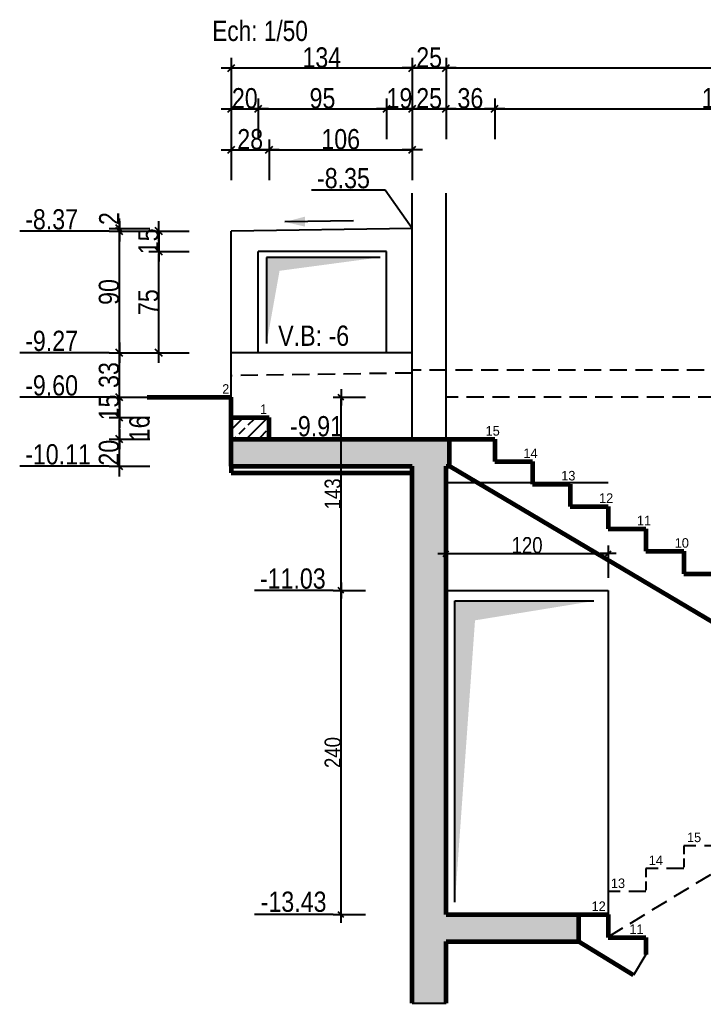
# Model space of a CAD drawing. Header units: millimetres. Extents: x 0 to 22237, y -21919 to -17719.
# Drawn here: x 12061 to 12567, y -20234 to -19506 of the extents above; entities that cross this region are included whole.
import ezdxf
from ezdxf.enums import TextEntityAlignment as Align

# ---------------------------------------------------------------- set-up
doc = ezdxf.new("R2010")
doc.units = ezdxf.units.MM
doc.linetypes.add('CACHEX2', pattern=[19.05, 12.7, -6.35])
for name, color, linetype in [('01_cote_gen', 4, 'Continuous'), ('01_linteaux', 2, 'Continuous'), ('01_murs_sup', 2, 'CACHEX2'), ('01_poch_BN', 9, 'Continuous'), ('01_poch_murs', 253, 'Continuous'), ('01_texte', 230, 'Continuous'), ('AA_COTES', 2, 'Continuous')]:
    doc.layers.add(name, color=color, linetype=linetype)
doc.layers.add('01_murs_coup', color=5, linetype='Continuous', lineweight=60)
doc.styles.add('ARIAL NA', font='ARIALN.TTF')
doc.styles.add('Eurostile', font='')
doc.styles.add('MATTE_TXT', font='arial.ttf')
doc.styles.add('STYLE2', font='ARIALN.TTF')
doc.styles.get('Eurostile').set_extended_font_data('Eurostile')
doc.dimstyles.new('JB50', dxfattribs={"dimscale": 0.1, "dimtxt": 150, "dimasz": 15, "dimexe": 0.1, "dimexo": 0.1, "dimgap": 0.09, "dimtad": 1, "dimdec": 1, "dimdsep": 46, "dimtxsty": 'STYLE2', "dimblk1": 'BOND_G', "dimblk2": 'BOND_D', "dimsah": 1, "dimcen": 1.5, "dimdle": 0.01, "dimse1": 1, "dimse2": 1, "dimclrd": 4, "dimclre": 2, "dimclrt": 6, "dimazin": 2, "dimtfac": 2.333333, "dimtdec": 1, "dimtix": 1, "dimtmove": 2, "dimatfit": 3, "dimldrblk": 'BOND_G', "dimfxl": 1, "dimtolj": 1, "dimtzin": 0, "dimarcsym": 0})
doc.dimstyles.new('JB50res', dxfattribs={"dimscale": 0.1, "dimtxt": 120, "dimasz": 12, "dimexe": 0.1, "dimexo": 0.1, "dimgap": 0.09, "dimtad": 1, "dimdec": 1, "dimdsep": 46, "dimtxsty": 'STYLE2', "dimblk1": 'BOND_G', "dimblk2": 'BOND_D', "dimsah": 1, "dimcen": 1.5, "dimdle": 0.01, "dimse1": 1, "dimse2": 1, "dimclrd": 4, "dimclre": 2, "dimclrt": 6, "dimazin": 2, "dimtfac": 2.333333, "dimtdec": 1, "dimtix": 1, "dimtmove": 2, "dimatfit": 3, "dimldrblk": 'BOND_G', "dimfxl": 1, "dimtolj": 1, "dimtzin": 0, "dimarcsym": 0})

# ---------------------------------------------------------------- blocks, each defined once
blk = doc.blocks.new('BOND_G')
at = {"layer": 'AA_COTES', "color": 0}
for p, q in [((0, -5), (0, 15)), ((5, 0), (-5, 0)), ((1.77, 1.77), (-1.77, -1.77))]:
    blk.add_line(p, q, dxfattribs=at)
blk = doc.blocks.new('BOND_D')
at = {"layer": 'AA_COTES', "color": 0}
for p, q in [((0, 5), (0, -15)), ((5, 0), (-5, 0)), ((-1.77, -1.77), (1.77, 1.77))]:
    blk.add_line(p, q, dxfattribs=at)
blk = doc.blocks.new('*D3081')
at = {"layer": '01_cote_gen', "color": 4, "lineweight": -2, "transparency": 16777216}
blk.add_line((12413.69, -19571.85), (12802.69, -19571.85), dxfattribs=at)
at = {"layer": 'Defpoints', "color": 0, "transparency": 16777216}
for p in [(12804.19, -19571.85), (12412.19, -19594.35), (12804.19, -19905.13)]:
    blk.add_point(p, dxfattribs=at)
at = {"layer": '01_cote_gen', "color": 4, "lineweight": -2, "transparency": 16777216, "xscale": 1.5, "yscale": 1.5, "zscale": 1.5, "rotation": 180}
blk.add_blockref('BOND_G', (12412.19, -19571.85), dxfattribs=at)
at = {"layer": '01_cote_gen', "color": 4, "lineweight": -2, "transparency": 16777216, "xscale": 1.5, "yscale": 1.5, "zscale": 1.5}
blk.add_blockref('BOND_D', (12804.19, -19571.85), dxfattribs=at)
at = {"layer": '01_cote_gen', "color": 6, "transparency": 16777216, "insert": (12608.19, -19564.18), "char_height": 15, "attachment_point": 5, "style": 'STYLE2'}
blk.add_mtext('\\A1;14x28=392', dxfattribs=at)
blk = doc.blocks.new('*D3083')
at = {"layer": '01_cote_gen', "color": 4, "lineweight": -2, "transparency": 16777216}
blk.add_line((12377.69, -19571.85), (12410.69, -19571.85), dxfattribs=at)
at = {"layer": 'Defpoints', "color": 0, "transparency": 16777216}
for p in [(12412.19, -19571.85), (12376.19, -19594.35), (12412.19, -19594.35)]:
    blk.add_point(p, dxfattribs=at)
at = {"layer": '01_cote_gen', "color": 4, "lineweight": -2, "transparency": 16777216, "xscale": 1.5, "yscale": 1.5, "zscale": 1.5, "rotation": 180}
blk.add_blockref('BOND_G', (12376.19, -19571.85), dxfattribs=at)
at = {"layer": '01_cote_gen', "color": 4, "lineweight": -2, "transparency": 16777216, "xscale": 1.5, "yscale": 1.5, "zscale": 1.5}
blk.add_blockref('BOND_D', (12412.19, -19571.85), dxfattribs=at)
at = {"layer": '01_cote_gen', "color": 6, "transparency": 16777216, "insert": (12394.19, -19564.18), "char_height": 15, "attachment_point": 5, "style": 'STYLE2'}
blk.add_mtext('\\A1;36', dxfattribs=at)
blk = doc.blocks.new('*D3084')
at = {"layer": '01_cote_gen', "color": 4, "lineweight": -2, "transparency": 16777216}
blk.add_line((12850.46, -19818.05), (12850.46, -20064.05), dxfattribs=at)
at = {"layer": 'Defpoints', "color": 0, "transparency": 16777216}
for p in [(12413.67, -19816.55), (12839.44, -20065.55), (12850.46, -20065.55)]:
    blk.add_point(p, dxfattribs=at)
at = {"layer": '01_cote_gen', "color": 4, "lineweight": -2, "transparency": 16777216, "xscale": 1.5, "yscale": 1.5, "zscale": 1.5}
for name, p, rotation in [('BOND_G', (12850.46, -19816.55), 90), ('BOND_D', (12850.46, -20065.55), 270)]:
    blk.add_blockref(name, p, dxfattribs=dict(at, rotation=rotation))
at = {"layer": '01_cote_gen', "color": 6, "transparency": 16777216, "insert": (12842.8, -19941.05), "char_height": 15, "attachment_point": 5, "rotation": 90, "style": 'STYLE2'}
blk.add_mtext('\\A1;15x16.6=249', dxfattribs=at)
blk = doc.blocks.new('*D3085')
at = {"layer": '01_cote_gen', "color": 4, "lineweight": -2, "transparency": 16777216}
blk.add_line((12246.71, -19602.18), (12349.69, -19602.18), dxfattribs=at)
at = {"layer": 'Defpoints', "color": 0, "transparency": 16777216}
for p in [(12351.19, -19602.18), (12245.21, -19624.68), (12351.19, -19624.68)]:
    blk.add_point(p, dxfattribs=at)
at = {"layer": '01_cote_gen', "color": 4, "lineweight": -2, "transparency": 16777216, "xscale": 1.5, "yscale": 1.5, "zscale": 1.5, "rotation": 180}
blk.add_blockref('BOND_G', (12245.21, -19602.18), dxfattribs=at)
at = {"layer": '01_cote_gen', "color": 4, "lineweight": -2, "transparency": 16777216, "xscale": 1.5, "yscale": 1.5, "zscale": 1.5}
blk.add_blockref('BOND_D', (12351.19, -19602.18), dxfattribs=at)
at = {"layer": '01_cote_gen', "color": 6, "transparency": 16777216, "insert": (12298.2, -19594.51), "char_height": 15, "attachment_point": 5, "style": 'STYLE2'}
blk.add_mtext('\\A1;106', dxfattribs=at)
blk = doc.blocks.new('*D3086')
at = {"layer": '01_cote_gen', "color": 4, "lineweight": -2, "transparency": 16777216}
blk.add_line((12352.69, -19541.65), (12374.69, -19541.65), dxfattribs=at)
at = {"layer": 'Defpoints', "color": 0, "transparency": 16777216}
for p in [(12376.19, -19541.65), (12351.19, -19549.15), (12376.19, -19552.9)]:
    blk.add_point(p, dxfattribs=at)
at = {"layer": '01_cote_gen', "color": 4, "lineweight": -2, "transparency": 16777216, "xscale": 1.5, "yscale": 1.5, "zscale": 1.5, "rotation": 180}
blk.add_blockref('BOND_G', (12351.19, -19541.65), dxfattribs=at)
at = {"layer": '01_cote_gen', "color": 4, "lineweight": -2, "transparency": 16777216, "xscale": 1.5, "yscale": 1.5, "zscale": 1.5}
blk.add_blockref('BOND_D', (12376.19, -19541.65), dxfattribs=at)
at = {"layer": '01_cote_gen', "color": 6, "transparency": 16777216, "insert": (12363.69, -19533.99), "char_height": 15, "attachment_point": 5, "style": 'STYLE2'}
blk.add_mtext('\\A1;25', dxfattribs=at)
blk = doc.blocks.new('*D3087')
at = {"layer": '01_cote_gen', "color": 4, "lineweight": -2, "transparency": 16777216}
blk.add_line((12218.71, -19602.18), (12243.71, -19602.18), dxfattribs=at)
at = {"layer": 'Defpoints', "color": 0, "transparency": 16777216}
for p in [(12245.21, -19602.18), (12217.21, -19624.68), (12245.21, -19624.68)]:
    blk.add_point(p, dxfattribs=at)
at = {"layer": '01_cote_gen', "color": 4, "lineweight": -2, "transparency": 16777216, "xscale": 1.5, "yscale": 1.5, "zscale": 1.5, "rotation": 180}
blk.add_blockref('BOND_G', (12217.21, -19602.18), dxfattribs=at)
at = {"layer": '01_cote_gen', "color": 4, "lineweight": -2, "transparency": 16777216, "xscale": 1.5, "yscale": 1.5, "zscale": 1.5}
blk.add_blockref('BOND_D', (12245.21, -19602.18), dxfattribs=at)
at = {"layer": '01_cote_gen', "color": 6, "transparency": 16777216, "insert": (12231.21, -19594.51), "char_height": 15, "attachment_point": 5, "style": 'STYLE2'}
blk.add_mtext('\\A1;28', dxfattribs=at)
blk = doc.blocks.new('*D3088')
at = {"layer": '01_cote_gen', "color": 4, "lineweight": -2, "transparency": 16777216}
blk.add_line((12218.71, -19541.65), (12349.69, -19541.65), dxfattribs=at)
at = {"layer": 'Defpoints', "color": 0, "transparency": 16777216}
for p in [(12351.19, -19541.65), (12351.19, -19557.6), (12217.21, -19578.59)]:
    blk.add_point(p, dxfattribs=at)
at = {"layer": '01_cote_gen', "color": 4, "lineweight": -2, "transparency": 16777216, "xscale": 1.5, "yscale": 1.5, "zscale": 1.5, "rotation": 180}
blk.add_blockref('BOND_G', (12217.21, -19541.65), dxfattribs=at)
at = {"layer": '01_cote_gen', "color": 4, "lineweight": -2, "transparency": 16777216, "xscale": 1.5, "yscale": 1.5, "zscale": 1.5}
blk.add_blockref('BOND_D', (12351.19, -19541.65), dxfattribs=at)
at = {"layer": '01_cote_gen', "color": 6, "transparency": 16777216, "insert": (12284.2, -19533.99), "char_height": 15, "attachment_point": 5, "style": 'STYLE2'}
blk.add_mtext('\\A1;134', dxfattribs=at)
blk = doc.blocks.new('*D3089')
at = {"layer": '01_cote_gen', "color": 4, "lineweight": -2, "transparency": 16777216}
blk.add_line((12352.69, -19571.85), (12374.69, -19571.85), dxfattribs=at)
at = {"layer": 'Defpoints', "color": 0, "transparency": 16777216}
for p in [(12376.19, -19571.85), (12376.19, -19588.18), (12351.19, -19601.9)]:
    blk.add_point(p, dxfattribs=at)
at = {"layer": '01_cote_gen', "color": 4, "lineweight": -2, "transparency": 16777216, "xscale": 1.5, "yscale": 1.5, "zscale": 1.5, "rotation": 180}
blk.add_blockref('BOND_G', (12351.19, -19571.85), dxfattribs=at)
at = {"layer": '01_cote_gen', "color": 4, "lineweight": -2, "transparency": 16777216, "xscale": 1.5, "yscale": 1.5, "zscale": 1.5}
blk.add_blockref('BOND_D', (12376.19, -19571.85), dxfattribs=at)
at = {"layer": '01_cote_gen', "color": 6, "transparency": 16777216, "insert": (12363.69, -19564.18), "char_height": 15, "attachment_point": 5, "style": 'STYLE2'}
blk.add_mtext('\\A1;25', dxfattribs=at)
blk = doc.blocks.new('*D3091')
at = {"layer": '01_cote_gen', "color": 4, "lineweight": -2, "transparency": 16777216}
blk.add_line((12377.69, -19541.65), (12907.69, -19541.65), dxfattribs=at)
at = {"layer": 'Defpoints', "color": 0, "transparency": 16777216}
for p in [(12909.19, -19541.65), (12376.19, -19579.35), (12909.19, -19593.79)]:
    blk.add_point(p, dxfattribs=at)
at = {"layer": '01_cote_gen', "color": 4, "lineweight": -2, "transparency": 16777216, "xscale": 1.5, "yscale": 1.5, "zscale": 1.5, "rotation": 180}
blk.add_blockref('BOND_G', (12376.19, -19541.65), dxfattribs=at)
at = {"layer": '01_cote_gen', "color": 4, "lineweight": -2, "transparency": 16777216, "xscale": 1.5, "yscale": 1.5, "zscale": 1.5}
blk.add_blockref('BOND_D', (12909.19, -19541.65), dxfattribs=at)
at = {"layer": '01_cote_gen', "color": 6, "transparency": 16777216, "insert": (12642.69, -19533.99), "char_height": 15, "attachment_point": 5, "style": 'STYLE2'}
blk.add_mtext('\\A1;533', dxfattribs=at)
blk = doc.blocks.new('*D3099')
at = {"layer": '01_cote_gen', "color": 4, "lineweight": -2, "transparency": 16777216}
blk.add_line((12134.38, -19835.05), (12134.38, -19818.05), dxfattribs=at)
at = {"layer": 'Defpoints', "color": 0, "transparency": 16777216}
for p in [(12134.38, -19816.55), (12289.84, -19816.55), (12289.84, -19836.55)]:
    blk.add_point(p, dxfattribs=at)
at = {"layer": '01_cote_gen', "color": 4, "lineweight": -2, "transparency": 16777216, "xscale": 1.5, "yscale": 1.5, "zscale": 1.5}
for name, p, rotation in [('BOND_D', (12134.38, -19816.55), 90), ('BOND_G', (12134.38, -19836.55), 270)]:
    blk.add_blockref(name, p, dxfattribs=dict(at, rotation=rotation))
at = {"layer": '01_cote_gen', "color": 6, "transparency": 16777216, "insert": (12126.71, -19826.55), "char_height": 15, "attachment_point": 5, "rotation": 90, "style": 'STYLE2'}
blk.add_mtext('\\A1;20', dxfattribs=at)
blk = doc.blocks.new('*D3100')
at = {"layer": '01_cote_gen', "color": 4, "lineweight": -2, "transparency": 16777216}
blk.add_line((12134.38, -19815.05), (12134.38, -19802.05), dxfattribs=at)
at = {"layer": 'Defpoints', "color": 0, "transparency": 16777216}
for p in [(12134.38, -19800.55), (12245.21, -19800.55), (12156.88, -19816.55)]:
    blk.add_point(p, dxfattribs=at)
at = {"layer": '01_cote_gen', "color": 4, "lineweight": -2, "transparency": 16777216, "xscale": 1.5, "yscale": 1.5, "zscale": 1.5}
for name, p, rotation in [('BOND_D', (12134.38, -19800.55), 90), ('BOND_G', (12134.38, -19816.55), 270)]:
    blk.add_blockref(name, p, dxfattribs=dict(at, rotation=rotation))
at = {"layer": '01_cote_gen', "color": 6, "transparency": 16777216, "insert": (12149.32, -19808.55), "char_height": 15, "attachment_point": 5, "rotation": 90, "style": 'STYLE2'}
blk.add_mtext('\\A1;16', dxfattribs=at)
blk = doc.blocks.new('*D3101')
at = {"layer": '01_cote_gen', "color": 4, "lineweight": -2, "transparency": 16777216}
for p, q in [((12134.38, -19784.05), (12134.38, -19782.55)), ((12134.38, -19785.55), (12134.38, -19800.55)), ((12134.38, -19802.05), (12134.38, -19803.55))]:
    blk.add_line(p, q, dxfattribs=at)
at = {"layer": 'Defpoints', "color": 0, "transparency": 16777216}
for p in [(12156.88, -19785.55), (12134.38, -19800.55), (12156.88, -19800.55)]:
    blk.add_point(p, dxfattribs=at)
at = {"layer": '01_cote_gen', "color": 4, "lineweight": -2, "transparency": 16777216, "xscale": 1.5, "yscale": 1.5, "zscale": 1.5}
for name, p, rotation in [('BOND_G', (12134.38, -19785.55), 270), ('BOND_D', (12134.38, -19800.55), 90)]:
    blk.add_blockref(name, p, dxfattribs=dict(at, rotation=rotation))
at = {"layer": '01_cote_gen', "color": 6, "transparency": 16777216, "insert": (12126.71, -19793.05), "char_height": 15, "attachment_point": 5, "rotation": 90, "style": 'STYLE2'}
blk.add_mtext('\\A1;15', dxfattribs=at)
blk = doc.blocks.new('*D3102')
at = {"layer": '01_cote_gen', "color": 4, "lineweight": -2, "transparency": 16777216}
blk.add_line((12134.38, -19784.05), (12134.38, -19754.05), dxfattribs=at)
at = {"layer": 'Defpoints', "color": 0, "transparency": 16777216}
for p in [(12134.38, -19752.55), (12217.21, -19752.55), (12186.1, -19785.55)]:
    blk.add_point(p, dxfattribs=at)
at = {"layer": '01_cote_gen', "color": 4, "lineweight": -2, "transparency": 16777216, "xscale": 1.5, "yscale": 1.5, "zscale": 1.5}
for name, p, rotation in [('BOND_D', (12134.38, -19752.55), 90), ('BOND_G', (12134.38, -19785.55), 270)]:
    blk.add_blockref(name, p, dxfattribs=dict(at, rotation=rotation))
at = {"layer": '01_cote_gen', "color": 6, "transparency": 16777216, "insert": (12126.71, -19769.05), "char_height": 15, "attachment_point": 5, "rotation": 90, "style": 'STYLE2'}
blk.add_mtext('\\A1;33', dxfattribs=at)
blk = doc.blocks.new('*D3103')
at = {"layer": '01_cote_gen', "color": 4, "lineweight": -2, "transparency": 16777216}
blk.add_line((12134.38, -19751.05), (12134.38, -19664.05), dxfattribs=at)
at = {"layer": 'Defpoints', "color": 0, "transparency": 16777216}
for p in [(12134.38, -19662.55), (12217.21, -19662.55), (12217.21, -19752.55)]:
    blk.add_point(p, dxfattribs=at)
at = {"layer": '01_cote_gen', "color": 4, "lineweight": -2, "transparency": 16777216, "xscale": 1.5, "yscale": 1.5, "zscale": 1.5}
for name, p, rotation in [('BOND_D', (12134.38, -19662.55), 90), ('BOND_G', (12134.38, -19752.55), 270)]:
    blk.add_blockref(name, p, dxfattribs=dict(at, rotation=rotation))
at = {"layer": '01_cote_gen', "color": 6, "transparency": 16777216, "insert": (12126.71, -19707.55), "char_height": 15, "attachment_point": 5, "rotation": 90, "style": 'STYLE2'}
blk.add_mtext('\\A1;90', dxfattribs=at)
blk = doc.blocks.new('*D3104')
at = {"layer": '01_cote_gen', "color": 4, "lineweight": -2, "transparency": 16777216}
for p, q in [((12134.38, -19659.05), (12134.38, -19657.55)), ((12134.38, -19660.55), (12134.38, -19662.55)), ((12134.38, -19664.05), (12134.38, -19665.55))]:
    blk.add_line(p, q, dxfattribs=at)
at = {"layer": 'Defpoints', "color": 0, "transparency": 16777216}
for p in [(12134.38, -19662.55), (12217.21, -19662.55), (12351.19, -19660.55)]:
    blk.add_point(p, dxfattribs=at)
at = {"layer": '01_cote_gen', "color": 4, "lineweight": -2, "transparency": 16777216, "xscale": 1.5, "yscale": 1.5, "zscale": 1.5}
for name, p, rotation in [('BOND_G', (12134.38, -19660.55), 270), ('BOND_D', (12134.38, -19662.55), 90)]:
    blk.add_blockref(name, p, dxfattribs=dict(at, rotation=rotation))
at = {"layer": '01_cote_gen', "color": 6, "transparency": 16777216, "insert": (12126.84, -19653.21), "char_height": 15, "attachment_point": 5, "rotation": 90, "style": 'STYLE2'}
blk.add_mtext('\\A1;2', dxfattribs=at)
blk = doc.blocks.new('*D3105')
at = {"layer": '01_cote_gen', "color": 4, "lineweight": -2, "transparency": 16777216}
blk.add_line((12163.57, -19751.05), (12163.57, -19679.05), dxfattribs=at)
at = {"layer": 'Defpoints', "color": 0, "transparency": 16777216}
for p in [(12163.57, -19677.55), (12237.21, -19677.55), (12237.21, -19752.55)]:
    blk.add_point(p, dxfattribs=at)
at = {"layer": '01_cote_gen', "color": 4, "lineweight": -2, "transparency": 16777216, "xscale": 1.5, "yscale": 1.5, "zscale": 1.5}
for name, p, rotation in [('BOND_D', (12163.57, -19677.55), 90), ('BOND_G', (12163.57, -19752.55), 270)]:
    blk.add_blockref(name, p, dxfattribs=dict(at, rotation=rotation))
at = {"layer": '01_cote_gen', "color": 6, "transparency": 16777216, "insert": (12155.93, -19715.05), "char_height": 15, "attachment_point": 5, "rotation": 90, "style": 'STYLE2'}
blk.add_mtext('\\A1;75', dxfattribs=at)
blk = doc.blocks.new('*D3106')
at = {"layer": '01_cote_gen', "color": 4, "lineweight": -2, "transparency": 16777216}
for p, q in [((12163.57, -19661.05), (12163.57, -19659.55)), ((12163.57, -19662.55), (12163.57, -19677.55)), ((12163.57, -19679.05), (12163.57, -19680.55))]:
    blk.add_line(p, q, dxfattribs=at)
at = {"layer": 'Defpoints', "color": 0, "transparency": 16777216}
for p in [(12155.51, -19662.55), (12163.57, -19677.55), (12175.65, -19677.55)]:
    blk.add_point(p, dxfattribs=at)
at = {"layer": '01_cote_gen', "color": 4, "lineweight": -2, "transparency": 16777216, "xscale": 1.5, "yscale": 1.5, "zscale": 1.5}
for name, p, rotation in [('BOND_G', (12163.57, -19662.55), 270), ('BOND_D', (12163.57, -19677.55), 90)]:
    blk.add_blockref(name, p, dxfattribs=dict(at, rotation=rotation))
at = {"layer": '01_cote_gen', "color": 6, "transparency": 16777216, "insert": (12155.9, -19670.05), "char_height": 15, "attachment_point": 5, "rotation": 90, "style": 'STYLE2'}
blk.add_mtext('\\A1;15', dxfattribs=at)
blk = doc.blocks.new('*D3107')
at = {"layer": '01_cote_gen', "color": 4, "lineweight": -2, "transparency": 16777216}
blk.add_line((12218.71, -19571.85), (12235.71, -19571.85), dxfattribs=at)
at = {"layer": 'Defpoints', "color": 0, "transparency": 16777216}
for p in [(12217.21, -19564.15), (12237.21, -19571.85), (12237.21, -19652.85)]:
    blk.add_point(p, dxfattribs=at)
at = {"layer": '01_cote_gen', "color": 4, "lineweight": -2, "transparency": 16777216, "xscale": 1.5, "yscale": 1.5, "zscale": 1.5, "rotation": 180}
blk.add_blockref('BOND_G', (12217.21, -19571.85), dxfattribs=at)
at = {"layer": '01_cote_gen', "color": 4, "lineweight": -2, "transparency": 16777216, "xscale": 1.5, "yscale": 1.5, "zscale": 1.5}
blk.add_blockref('BOND_D', (12237.21, -19571.85), dxfattribs=at)
at = {"layer": '01_cote_gen', "color": 6, "transparency": 16777216, "insert": (12227.21, -19564.18), "char_height": 15, "attachment_point": 5, "style": 'STYLE2'}
blk.add_mtext('\\A1;20', dxfattribs=at)
blk = doc.blocks.new('*D3108')
at = {"layer": '01_cote_gen', "color": 4, "lineweight": -2, "transparency": 16777216}
blk.add_line((12238.71, -19571.85), (12330.71, -19571.85), dxfattribs=at)
at = {"layer": 'Defpoints', "color": 0, "transparency": 16777216}
for p in [(12332.21, -19571.85), (12237.21, -19579.35), (12332.21, -19652.85)]:
    blk.add_point(p, dxfattribs=at)
at = {"layer": '01_cote_gen', "color": 4, "lineweight": -2, "transparency": 16777216, "xscale": 1.5, "yscale": 1.5, "zscale": 1.5, "rotation": 180}
blk.add_blockref('BOND_G', (12237.21, -19571.85), dxfattribs=at)
at = {"layer": '01_cote_gen', "color": 4, "lineweight": -2, "transparency": 16777216, "xscale": 1.5, "yscale": 1.5, "zscale": 1.5}
blk.add_blockref('BOND_D', (12332.21, -19571.85), dxfattribs=at)
at = {"layer": '01_cote_gen', "color": 6, "transparency": 16777216, "insert": (12284.71, -19564.18), "char_height": 15, "attachment_point": 5, "style": 'STYLE2'}
blk.add_mtext('\\A1;95', dxfattribs=at)
blk = doc.blocks.new('*D3109')
at = {"layer": '01_cote_gen', "color": 4, "lineweight": -2, "transparency": 16777216}
blk.add_line((12333.71, -19571.85), (12349.69, -19571.85), dxfattribs=at)
at = {"layer": 'Defpoints', "color": 0, "transparency": 16777216}
for p in [(12351.19, -19571.85), (12332.21, -19585.7), (12351.19, -19585.7)]:
    blk.add_point(p, dxfattribs=at)
at = {"layer": '01_cote_gen', "color": 4, "lineweight": -2, "transparency": 16777216, "xscale": 1.5, "yscale": 1.5, "zscale": 1.5, "rotation": 180}
blk.add_blockref('BOND_G', (12332.21, -19571.85), dxfattribs=at)
at = {"layer": '01_cote_gen', "color": 4, "lineweight": -2, "transparency": 16777216, "xscale": 1.5, "yscale": 1.5, "zscale": 1.5}
blk.add_blockref('BOND_D', (12351.19, -19571.85), dxfattribs=at)
at = {"layer": '01_cote_gen', "color": 6, "transparency": 16777216, "insert": (12341.7, -19564.18), "char_height": 15, "attachment_point": 5, "style": 'STYLE2'}
blk.add_mtext('\\A1;19', dxfattribs=at)
blk = doc.blocks.new('*D3210')
at = {"layer": '01_cote_gen', "color": 4, "lineweight": -2, "ltscale": 0.5, "transparency": 16777216}
blk.add_line((12298.52, -20167.35), (12298.52, -19929.75), dxfattribs=at)
at = {"layer": 'Defpoints', "color": 0, "ltscale": 0.5, "transparency": 16777216}
for p in [(12298.52, -19928.55), (12413.14, -19928.55), (12413.14, -20168.55)]:
    blk.add_point(p, dxfattribs=at)
at = {"layer": '01_cote_gen', "color": 4, "lineweight": -2, "ltscale": 0.5, "transparency": 16777216, "xscale": 1.2, "yscale": 1.2, "zscale": 1.2}
for name, p, rotation in [('BOND_D', (12298.52, -19928.55), 90), ('BOND_G', (12298.52, -20168.55), 270)]:
    blk.add_blockref(name, p, dxfattribs=dict(at, rotation=rotation))
at = {"layer": '01_cote_gen', "color": 6, "ltscale": 0.5, "transparency": 16777216, "insert": (12292.38, -20048.55), "char_height": 12, "attachment_point": 5, "rotation": 90, "style": 'STYLE2'}
blk.add_mtext('\\A1;240', dxfattribs=at)
blk = doc.blocks.new('*D3211')
at = {"layer": '01_cote_gen', "color": 4, "lineweight": -2, "ltscale": 0.5, "transparency": 16777216}
blk.add_line((12298.52, -19927.35), (12298.52, -19786.75), dxfattribs=at)
at = {"layer": 'Defpoints', "color": 0, "ltscale": 0.5, "transparency": 16777216}
for p in [(12298.52, -19785.55), (12458.49, -19785.55), (12458.49, -19928.55)]:
    blk.add_point(p, dxfattribs=at)
at = {"layer": '01_cote_gen', "color": 4, "lineweight": -2, "ltscale": 0.5, "transparency": 16777216, "xscale": 1.2, "yscale": 1.2, "zscale": 1.2}
for name, p, rotation in [('BOND_D', (12298.52, -19785.55), 90), ('BOND_G', (12298.52, -19928.55), 270)]:
    blk.add_blockref(name, p, dxfattribs=dict(at, rotation=rotation))
at = {"layer": '01_cote_gen', "color": 6, "ltscale": 0.5, "transparency": 16777216, "insert": (12292.38, -19857.05), "char_height": 12, "attachment_point": 5, "rotation": 90, "style": 'STYLE2'}
blk.add_mtext('\\A1;143', dxfattribs=at)
blk = doc.blocks.new('*D3215')
at = {"layer": '01_cote_gen', "color": 4, "lineweight": -2, "ltscale": 0.5, "transparency": 16777216}
blk.add_line((12377.39, -19901.25), (12494.99, -19901.25), dxfattribs=at)
at = {"layer": 'Defpoints', "color": 0, "ltscale": 0.5, "transparency": 16777216}
for p in [(12496.19, -19901.25), (12376.19, -19928.55), (12496.19, -19928.55)]:
    blk.add_point(p, dxfattribs=at)
at = {"layer": '01_cote_gen', "color": 4, "lineweight": -2, "ltscale": 0.5, "transparency": 16777216, "xscale": 1.2, "yscale": 1.2, "zscale": 1.2, "rotation": 180}
blk.add_blockref('BOND_G', (12376.19, -19901.25), dxfattribs=at)
at = {"layer": '01_cote_gen', "color": 4, "lineweight": -2, "ltscale": 0.5, "transparency": 16777216, "xscale": 1.2, "yscale": 1.2, "zscale": 1.2}
blk.add_blockref('BOND_D', (12496.19, -19901.25), dxfattribs=at)
at = {"layer": '01_cote_gen', "color": 6, "ltscale": 0.5, "transparency": 16777216, "insert": (12436.19, -19895.11), "char_height": 12, "attachment_point": 5, "style": 'STYLE2'}
blk.add_mtext('\\A1;120', dxfattribs=at)

msp = doc.modelspace()

# ---------------------------------------------------------------- hatches: boundary and pattern name
at = {"layer": '01_poch_BN', "ltscale": 0.1}
h = msp.add_hatch(color=256, dxfattribs=at)
h.dxf.hatch_style = 1
h.paths.add_polyline_path([(12378.71, -19816.55), (12217.21, -19816.55), (12217.21, -19836.55), (12351.19, -19836.55), (12351.19, -20234.26), (12376.19, -20234.26), (12376.19, -20188.55), (12474.19, -20188.55), (12474.19, -20168.55), (12376.19, -20168.55), (12376.19, -19836.55), (12378.71, -19836.55)])
at = {"layer": '01_poch_murs', "ltscale": 0.5}
h = msp.add_hatch(dxfattribs=at)
h.set_pattern_fill('ANSI33', color=256, scale=2)
h.set_pattern_definition([(45, (-876.907, 0), (-8.980256, 8.980256), []), (45, (-867.926, 0), (-8.980256, 8.980256), [6.35, -3.175])])
h.paths.add_polyline_path([(12245.21, -19800.55), (12217.21, -19800.55), (12217.21, -19816.55), (12245.21, -19816.55)])

# ---------------------------------------------------------------- linework, layer by layer
at = {"layer": '01_cote_gen'}
msp.add_line((12524.19, -20198.04), (12514.93, -20213.3), dxfattribs=at)
at = {"layer": '01_linteaux'}
for p, q in [((12351.19, -19816.55), (12351.19, -19634.35)), ((12376.19, -19816.55), (12376.19, -19634.35)), ((12351.19, -19660.55), (12217.21, -19662.55)), ((12217.21, -19752.55), (12217.21, -19662.55)), ((12332.21, -19677.55), (12237.21, -19677.55)), ((12237.21, -19752.55), (12237.21, -19677.55)), ((12332.21, -19752.55), (12332.21, -19677.55)), ((12351.19, -19752.55), (12217.21, -19752.55)), ((12217.21, -19785.55), (12217.21, -19752.55)), ((12376.19, -19848.55), (12496.19, -19848.55)), ((12376.19, -19928.55), (12496.19, -19928.55)), ((12496.19, -19928.55), (12496.19, -20168.55))]:
    msp.add_line(p, q, dxfattribs=at)
at = {"layer": '01_linteaux', "color": 253}
for p, q in [((12327.33, -19681.89), (12243.3, -19681.89)), ((12243.3, -19681.89), (12243.3, -19745.78))]:
    msp.add_line(p, q, dxfattribs=at)
for points in [[(12327.33, -19681.89), (12243.3, -19681.89), (12252.94, -19691.85)], [(12243.3, -19681.89), (12243.3, -19745.78), (12252.94, -19691.85)]]:
    msp.add_solid(points, dxfattribs=at)
at = {"layer": '01_murs_coup'}
for p, q in [((12154.98, -19785.55), (12217.21, -19785.55)), ((12217.21, -19836.55), (12217.21, -19785.55)), ((12217.21, -19800.55), (12245.21, -19800.55)), ((12245.21, -19816.55), (12245.21, -19800.55)), ((12217.21, -19816.55), (12412.19, -19816.55)), ((12378.71, -19836.55), (12378.71, -19816.55)), ((12384.19, -19816.55), (12412.19, -19816.55)), ((12412.19, -19816.55), (12412.19, -19833.15)), ((12217.21, -19836.55), (12351.19, -19836.55)), ((12217.21, -19836.55), (12217.21, -19841.55)), ((12351.19, -20234.26), (12351.19, -19836.55)), ((12376.19, -19836.55), (12378.71, -19836.55)), ((12376.19, -20168.55), (12376.19, -19836.55)), ((12763.29, -20064.55), (12378.71, -19836.55)), ((12412.19, -19833.15), (12440.19, -19833.15)), ((12440.19, -19833.15), (12440.19, -19849.75)), ((12217.21, -19841.55), (12351.19, -19841.55)), ((12440.19, -19849.75), (12468.19, -19849.75)), ((12468.19, -19849.75), (12468.19, -19866.35)), ((12468.19, -19866.35), (12496.19, -19866.35)), ((12496.19, -19866.35), (12496.19, -19882.95)), ((12496.19, -19882.95), (12524.19, -19882.95)), ((12524.19, -19882.95), (12524.19, -19899.55)), ((12524.19, -19899.55), (12552.19, -19899.55)), ((12552.19, -19899.55), (12552.19, -19916.15)), ((12552.19, -19916.15), (12580.19, -19916.15)), ((12376.19, -20168.55), (12496.19, -20168.55)), ((12474.19, -20168.55), (12474.19, -20188.57)), ((12496.19, -20168.55), (12496.19, -20185.55)), ((12376.19, -20234.26), (12376.19, -20188.55)), ((12376.19, -20188.55), (12474.16, -20188.55)), ((12514.93, -20213.3), (12474.16, -20188.55)), ((12496.19, -20185.55), (12524.19, -20185.55)), ((12524.19, -20185.55), (12524.19, -20198.04))]:
    msp.add_line(p, q, dxfattribs=at)
at = {"layer": '01_murs_sup'}
for p, q in [((12929.19, -19765.55), (12351.19, -19765.55)), ((12351.19, -19767.55), (12217.21, -19769.55)), ((12804.19, -19785.55), (12376.19, -19785.55)), ((12496.19, -20184.93), (12658.23, -20086.55)), ((12580.19, -20117.55), (12552.19, -20117.55)), ((12552.19, -20134.55), (12524.19, -20134.55)), ((12524.19, -20151.55), (12496.19, -20151.55))]:
    msp.add_line(p, q, dxfattribs=at)
at = {"layer": '01_murs_sup', "ltscale": 0.5}
for p, q in [((12552.19, -20117.55), (12552.19, -20134.55)), ((12524.19, -20134.55), (12524.19, -20151.55))]:
    msp.add_line(p, q, dxfattribs=at)
at = {"layer": '01_poch_BN', "ltscale": 0.1}
msp.add_line((12351.19, -20234.26), (12376.19, -20234.26), dxfattribs=at)
at = {"layer": '01_poch_murs', "ltscale": 0.5}
for p, q in [((12382.79, -20159.31), (12382.79, -19936.35)), ((12382.79, -19936.35), (12485.69, -19936.35))]:
    msp.add_line(p, q, dxfattribs=at)
for points in [[(12382.79, -20159.31), (12382.79, -19936.35), (12397.64, -19950.68)], [(12382.79, -19936.35), (12485.69, -19936.35), (12397.64, -19950.68)]]:
    msp.add_solid(points, dxfattribs=at)
at = {"layer": '01_texte'}
for p, q in [((12331.09, -19632.06), (12276.61, -19632.06)), ((12351.19, -19660.55), (12331.09, -19632.06)), ((12307.79, -19654.92), (12256.87, -19655.68)), ((12126.88, -19662.55), (12060.56, -19662.55)), ((12126.88, -19752.55), (12060.56, -19752.55)), ((12126.88, -19785.55), (12060.56, -19785.55)), ((12126.88, -19836.55), (12060.56, -19836.55)), ((12292.52, -19928.55), (12234.31, -19928.55)), ((12292.52, -20168.55), (12234.31, -20168.55))]:
    msp.add_line(p, q, dxfattribs=at)
for points in [[(12256.87, -19655.68), (12271.75, -19651.76), (12271.81, -19655.46)], [(12256.87, -19655.68), (12271.86, -19659.16), (12271.81, -19655.46)]]:
    msp.add_solid(points, dxfattribs=at)

# ---------------------------------------------------------------- texts
at = {"layer": '01_murs_sup', "style": 'Eurostile'}
for s, height, p in [('2', 7.06, (12210.48, -19782.9)), ('1', 7.06, (12238.48, -19797.9)), ('15', 7.059, (12405.46, -19813.9)), ('14', 7.059, (12433.46, -19830.5)), ('13', 7.059, (12461.46, -19847.1)), ('12', 7.059, (12489.46, -19863.7)), ('11', 7.059, (12517.46, -19880.3)), ('10', 7.059, (12545.46, -19896.9)), ('15', 7.059, (12554.55, -20114.9)), ('14', 7.059, (12526.22, -20131.9)), ('13', 7.059, (12498.22, -20148.9)), ('12', 7.059, (12483.92, -20165.9)), ('11', 7.059, (12511.92, -20182.9))]:
    msp.add_text(s, height=height, dxfattribs=at).set_placement(p)
at = {"layer": '01_texte', "style": 'MATTE_TXT', "width": 0.8}
msp.add_text('Ech: 1/50', height=15, dxfattribs=at).set_placement((12238.49, -19526.21), align=Align.BOTTOM_CENTER)
at = {"layer": '01_texte', "style": 'ARIAL NA'}
for s, p in [('-8.35', (12280.66, -19630.75)), ('-8.37', (12064.61, -19661.24)), ('-9.27', (12064.61, -19751.24)), ('V.B: -6', (12251.93, -19747.43)), ('-9.60', (12064.61, -19784.24)), ('-9.91', (12260.74, -19814.42)), ('-10.11', (12064.61, -19835.24)), ('-11.03', (12238.37, -19927.24)), ('-13.43', (12238.96, -20166.52))]:
    msp.add_text(s, height=15, dxfattribs=at).set_placement(p)

# ---------------------------------------------------------------- dimensions: what is measured, and where the dimension line sits
at = {"layer": '01_cote_gen'}
for base, p1, p2, picture, middle in [((12351.19, -19541.65), (12217.21, -19578.59), (12351.19, -19557.6), '*D3088', (12284.2, -19533.99)), ((12376.19, -19541.65), (12351.19, -19549.15), (12376.19, -19552.9), '*D3086', (12363.69, -19533.99)), ((12909.19, -19541.65), (12376.19, -19579.35), (12909.19, -19593.79), '*D3091', (12642.69, -19533.99)), ((12237.21, -19571.85), (12217.21, -19564.15), (12237.21, -19652.85), '*D3107', (12227.21, -19564.18)), ((12332.21, -19571.85), (12237.21, -19579.35), (12332.21, -19652.85), '*D3108', (12284.71, -19564.18)), ((12351.19, -19571.85), (12332.21, -19585.7), (12351.19, -19585.7), '*D3109', (12341.7, -19564.18)), ((12376.19, -19571.85), (12351.19, -19601.9), (12376.19, -19588.18), '*D3089', (12363.69, -19564.18)), ((12412.19, -19571.85), (12376.19, -19594.35), (12412.19, -19594.35), '*D3083', (12394.19, -19564.18)), ((12245.21, -19602.18), (12217.21, -19624.68), (12245.21, -19624.68), '*D3087', (12231.21, -19594.51)), ((12351.19, -19602.18), (12245.21, -19624.68), (12351.19, -19624.68), '*D3085', (12298.2, -19594.51))]:
    dim = msp.add_linear_dim(base=base, p1=p1, p2=p2, dimstyle='JB50', dxfattribs=at)
    dim.commit()
    dim.dimension.update_dxf_attribs({"geometry": picture, "text_midpoint": middle})
dim = msp.add_linear_dim(base=(12804.19, -19571.85), p1=(12412.19, -19594.35), p2=(12804.19, -19905.13), text='14x28=392', dimstyle='JB50', dxfattribs=at)
dim.commit()
dim.dimension.update_dxf_attribs({"geometry": '*D3081', "text_midpoint": (12608.19, -19564.18)})
for base, p1, p2, picture, middle in [((12134.38, -19662.55), (12351.19, -19660.55), (12217.21, -19662.55), '*D3104', (12126.84, -19653.21)), ((12134.38, -19800.55), (12156.88, -19816.55), (12245.21, -19800.55), '*D3100', (12149.32, -19808.55))]:
    dim = msp.add_linear_dim(base=base, p1=p1, p2=p2, angle=90, dimstyle='JB50', dxfattribs=at)
    dim.commit()
    dim.dimension.update_dxf_attribs({"geometry": picture, "text_midpoint": middle, "dimtype": 160})
for base, p1, p2, picture, middle in [((12134.38, -19662.55), (12217.21, -19752.55), (12217.21, -19662.55), '*D3103', (12126.71, -19707.55)), ((12163.57, -19677.55), (12155.51, -19662.55), (12175.65, -19677.55), '*D3106', (12155.9, -19670.05)), ((12163.57, -19677.55), (12237.21, -19752.55), (12237.21, -19677.55), '*D3105', (12155.93, -19715.05)), ((12134.38, -19752.55), (12186.1, -19785.55), (12217.21, -19752.55), '*D3102', (12126.71, -19769.05)), ((12134.38, -19800.55), (12156.88, -19785.55), (12156.88, -19800.55), '*D3101', (12126.71, -19793.05)), ((12134.38, -19816.55), (12289.84, -19836.55), (12289.84, -19816.55), '*D3099', (12126.71, -19826.55))]:
    dim = msp.add_linear_dim(base=base, p1=p1, p2=p2, angle=90, dimstyle='JB50', dxfattribs=at)
    dim.commit()
    dim.dimension.update_dxf_attribs({"geometry": picture, "text_midpoint": middle})
at = {"layer": '01_cote_gen', "ltscale": 0.5}
for base, p1, p2, picture, middle in [((12298.52, -19785.55), (12458.49, -19928.55), (12458.49, -19785.55), '*D3211', (12292.38, -19857.05)), ((12298.52, -19928.55), (12413.14, -20168.55), (12413.14, -19928.55), '*D3210', (12292.38, -20048.55))]:
    dim = msp.add_linear_dim(base=base, p1=p1, p2=p2, angle=90, dimstyle='JB50res', dxfattribs=at)
    dim.commit()
    dim.dimension.update_dxf_attribs({"geometry": picture, "text_midpoint": middle})
at = {"layer": '01_cote_gen'}
dim = msp.add_linear_dim(base=(12850.46, -20065.55), p1=(12413.67, -19816.55), p2=(12839.44, -20065.55), angle=90, text='15x16.6=249', dimstyle='JB50', dxfattribs=at)
dim.commit()
dim.dimension.update_dxf_attribs({"geometry": '*D3084', "text_midpoint": (12842.8, -19941.05)})
at = {"layer": '01_cote_gen', "ltscale": 0.5}
dim = msp.add_linear_dim(base=(12496.19, -19901.25), p1=(12376.19, -19928.55), p2=(12496.19, -19928.55), dimstyle='JB50res', dxfattribs=at)
dim.commit()
dim.dimension.update_dxf_attribs({"geometry": '*D3215', "text_midpoint": (12436.19, -19895.11)})

doc.saveas('drawing.dxf')
